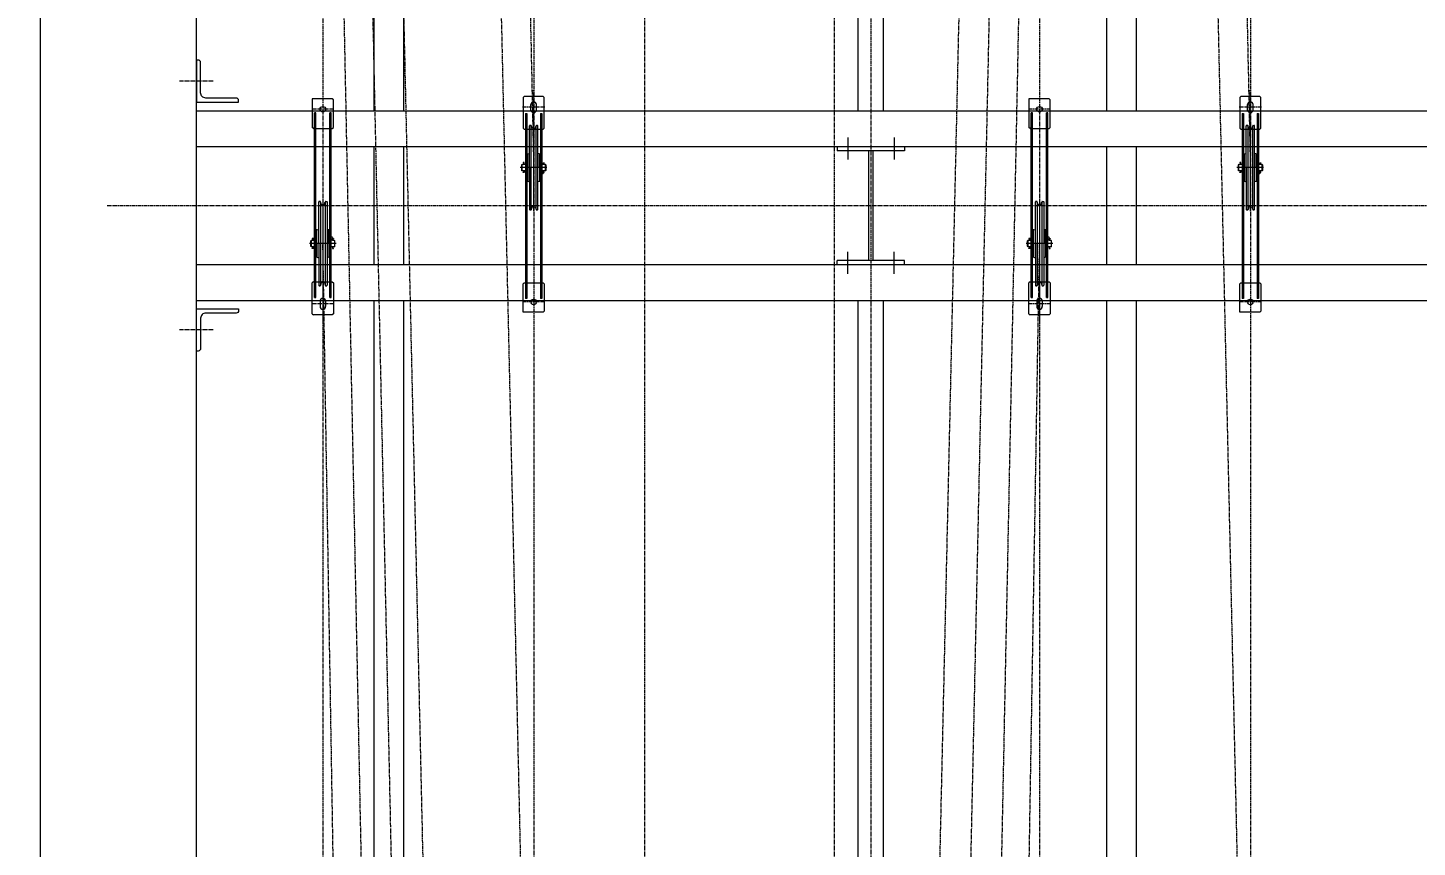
# Model space of a CAD drawing. Header units: millimetres. Extents: x 53635 to 142317, y 101101 to 147193.
# Drawn here: x 70416 to 73712, y 109200 to 111143 of the extents above; entities that cross this region are included whole.
import ezdxf

# ---------------------------------------------------------------- set-up
doc = ezdxf.new("R2010")
doc.units = ezdxf.units.MM
doc.header["$LTSCALE"] = 0.5
doc.header["$MEASUREMENT"] = 0
doc.linetypes.add('AXES2', pattern=[28.575, 19.05, -3.175, 3.175, -3.175])
doc.layers.get('0').update_dxf_attribs({"lineweight": 0})
for name, color, linetype, lineweight in [('-AXE', 1, 'AXES2', 0), ('-beton', 6, 'Continuous', 0), ('-fort', 7, 'Continuous', 0), ('AXE', 1, 'AXES2', 0), ('COT', 3, 'Continuous', 0), ('FORT', 7, 'Continuous', 0)]:
    doc.layers.add(name, color=color, linetype=linetype, lineweight=lineweight)
doc.styles.add('_TCW_TXTSTY_1', font='TIMES.TTF')
doc.styles.get("Standard").update_dxf_attribs({"font": 'TXT.SHX'})
doc.dimstyles.get("Standard").update_dxf_attribs({"dimscale": 10, "dimtxt": 1.5, "dimasz": 2, "dimexe": 1, "dimexo": 1, "dimgap": 1, "dimtad": 1, "dimrnd": 0.5, "dimdsep": 46, "dimtxsty": '_TCW_TXTSTY_1', "dimcen": 0.09, "dimclrd": 3, "dimclre": 3, "dimclrt": 3, "dimadec": 0, "dimazin": 0, "dimtfac": 1, "dimtdec": 3, "dimtmove": 0, "dimatfit": 0, "dimfxl": 1, "dimfrac": 2, "dimtolj": 1, "dimtzin": 0, "dimarcsym": 0})

# ---------------------------------------------------------------- blocks, each defined once
blk = doc.blocks.new('*D94')
at = {"layer": 'COT', "linetype": 'Continuous'}
for points in [[(69641.1, 122093), (69628.1, 121993), (69654.1, 121993)], [(69641.1, 105350.2), (69654.1, 105450.2), (69628.1, 105450.2)]]:
    blk.add_hatch(color=3, dxfattribs=at).paths.add_polyline_path(points)
at = {"linetype": 'ByBlock', "flags": 128}
for points in [[(69591.1, 114575.8), (69591.1, 114492.4), (69466.1, 114492.4), (69466.1, 114575.8)], [(69466.1, 114367.4), (69570.3, 114367.4), (69591.1, 114388.3), (69591.1, 114429.9), (69570.3, 114450.8), (69466.1, 114450.8)], [(69591.1, 114263.3), (69591.1, 114284.1), (69549.5, 114325.8), (69487, 114325.8), (69466.1, 114304.9), (69466.1, 114263.3), (69487, 114242.4), (69570.3, 114242.4), (69591.1, 114263.3)], [(69591.1, 114159.1), (69591.1, 114200.8)], [(69591.1, 114034.1), (69466.1, 114034.1), (69466.1, 114096.6), (69487, 114117.4), (69507.8, 114117.4), (69528.6, 114096.6), (69528.6, 114034.1)], [(69591.1, 113909.1), (69591.1, 113992.4), (69466.1, 113992.4), (69466.1, 113909.1), (69591.1, 113909.1)], [(69591.1, 113867.4), (69591.1, 113784.1), (69466.1, 113784.1), (69466.1, 113867.4)], [(69591.1, 113659.1), (69466.1, 113659.1)], [(69591.1, 113575.8), (69466.1, 113575.8)], [(69487, 113284.1), (69466.1, 113304.9), (69466.1, 113346.6), (69487, 113367.4), (69507.8, 113367.4), (69528.6, 113346.6), (69528.6, 113304.9), (69549.5, 113284.1), (69591.1, 113284.1), (69591.1, 113367.4)], [(69591.1, 113221.6), (69466.1, 113221.6), (69549.5, 113159.1), (69549.5, 113242.4)], [(69466.1, 113034.1), (69466.1, 113117.4), (69591.1, 113054.9)], [(69528.6, 112909.1), (69528.6, 112971.6), (69549.5, 112992.4), (69570.3, 112992.4), (69591.1, 112971.6), (69591.1, 112929.9), (69570.3, 112909.1), (69507.8, 112909.1), (69466.1, 112950.8), (69466.1, 112971.6)], [(69591.1, 112825.8), (69591.1, 112867.4)]]:
    blk.add_lwpolyline(points, dxfattribs=at)
at = {"linetype": 'ByBlock'}
for points in [[(69528.6, 114492.4), (69528.6, 114534.1)], [(69549.5, 114284.1), (69591.1, 114325.8)], [(69466.1, 114159.1), (69466.1, 114200.8)], [(69591.1, 114179.9), (69466.1, 114179.9)], [(69528.6, 114054.9), (69591.1, 114117.4)], [(69528.6, 113784.1), (69528.6, 113825.8)], [(69591.1, 113742.4), (69466.1, 113742.4)], [(69528.6, 113659.1), (69528.6, 113742.4)], [(69466.1, 113534.1), (69466.1, 113617.4)], [(69591.1, 112846.6), (69466.1, 112846.6), (69487, 112825.8)]]:
    blk.add_lwpolyline(points, dxfattribs=at)
at = {"layer": 'COT', "color": 3, "linetype": 'Continuous'}
for p, q in [((70570.9, 122093), (69591.1, 122093)), ((70570.9, 105350.2), (69591.1, 105350.2))]:
    blk.add_line(p, q, dxfattribs=at)
at = {"layer": 'COT', "color": 3, "linetype": 'Continuous', "flags": 128}
for points in [[(69641.1, 122093), (69628.1, 121993), (69654.1, 121993)], [(69641.1, 105350.2), (69654.1, 105450.2), (69628.1, 105450.2)]]:
    blk.add_lwpolyline(points, close=True, dxfattribs=at)
for points in [[(69641.1, 121993), (69641.1, 121993), (69641.1, 121993), (69641.1, 105450.2)], [(69641.1, 105450.2), (69641.1, 105450.2), (69641.1, 105450.2), (69641.1, 105450.2)]]:
    blk.add_lwpolyline(points, dxfattribs=at)
blk = doc.blocks.new('*D95')
at = {"layer": 'COT', "linetype": 'Continuous'}
for points in [[(69940.9, 113721.6), (69927.9, 113621.6), (69953.9, 113621.6)], [(69940.9, 105350.2), (69953.9, 105450.2), (69927.9, 105450.2)]]:
    blk.add_hatch(color=3, dxfattribs=at).paths.add_polyline_path(points)
at = {"linetype": 'ByBlock', "flags": 128}
for points in [[(69786.7, 109660.9), (69765.9, 109681.7), (69765.9, 109723.4), (69786.7, 109744.2), (69807.5, 109744.2), (69828.4, 109723.4), (69828.4, 109681.7), (69849.2, 109660.9), (69890.9, 109660.9), (69890.9, 109744.2)], [(69765.9, 109535.9), (69765.9, 109619.2), (69890.9, 109556.7)], [(69786.7, 109410.9), (69765.9, 109431.7), (69765.9, 109473.4), (69786.7, 109494.2), (69807.5, 109494.2), (69828.4, 109473.4), (69828.4, 109452.5)], [(69890.9, 109306.7), (69890.9, 109348.4), (69870, 109369.2), (69849.2, 109369.2), (69828.4, 109348.4), (69828.4, 109306.7), (69807.5, 109285.9), (69786.7, 109285.9), (69765.9, 109306.7), (69765.9, 109348.4), (69786.7, 109369.2), (69807.5, 109369.2), (69828.4, 109348.4)]]:
    blk.add_lwpolyline(points, dxfattribs=at)
at = {"linetype": 'ByBlock'}
for points in [[(69828.4, 109473.4), (69849.2, 109494.2), (69870, 109494.2), (69890.9, 109473.4), (69890.9, 109431.7), (69870, 109410.9)], [(69828.4, 109306.7), (69849.2, 109285.9), (69870, 109285.9), (69890.9, 109306.7)]]:
    blk.add_lwpolyline(points, dxfattribs=at)
at = {"layer": 'COT', "color": 3, "linetype": 'Continuous'}
for p, q in [((70359.5, 113721.6), (69890.9, 113721.6)), ((70520.9, 105350.2), (69890.9, 105350.2))]:
    blk.add_line(p, q, dxfattribs=at)
at = {"layer": 'COT', "color": 3, "linetype": 'Continuous', "flags": 128}
for points in [[(69940.9, 113721.6), (69927.9, 113621.6), (69953.9, 113621.6)], [(69940.9, 105350.2), (69953.9, 105450.2), (69927.9, 105450.2)]]:
    blk.add_lwpolyline(points, close=True, dxfattribs=at)
for points in [[(69940.9, 113621.6), (69940.9, 113621.6), (69940.9, 113621.6), (69940.9, 109535.9)], [(69940.9, 105450.2), (69940.9, 105450.2), (69940.9, 105450.2), (69940.9, 109535.9)]]:
    blk.add_lwpolyline(points, dxfattribs=at)

msp = doc.modelspace()

# ---------------------------------------------------------------- linework, layer by layer
at = {"layer": '-AXE'}
for p, q in [((72415.9, 121723.73), (72415.9, 105730.21)), ((70855.91, 111016.59), (70775.58, 111016.59)), ((70604.5, 110721.59), (77418.31, 110721.59)), ((70855.91, 110426.59), (70775.58, 110426.59))]:
    msp.add_line(p, q, dxfattribs=at)
at = {"layer": '-beton'}
for p, q in [((70445.89, 104896.59), (70445.89, 122516.59)), ((70815.89, 105296.59), (70815.89, 122146.59))]:
    msp.add_line(p, q, dxfattribs=at)
at = {"layer": '-fort'}
for p, q in [((72385.9, 110946.59), (72385.9, 113496.59)), ((72445.9, 110946.59), (72445.9, 113496.59)), ((70815.89, 110946.59), (77215.89, 110946.59)), ((72360.9, 110883.16), (72360.9, 110830.96)), ((72470.9, 110883.16), (72470.9, 110830.96)), ((70815.89, 110861.59), (77215.89, 110861.59)), ((72335.9, 110861.59), (72335.9, 110851.59)), ((72495.9, 110851.59), (72335.9, 110851.59)), ((72410.9, 110591.59), (72410.9, 110851.59)), ((72420.9, 110591.59), (72420.9, 110851.59)), ((72495.9, 110861.59), (72495.9, 110851.59)), ((72360.9, 110560.01), (72360.9, 110612.21)), ((72470.9, 110560.01), (72470.9, 110612.21)), ((70815.89, 110581.59), (77215.89, 110581.59)), ((72495.9, 110591.59), (72335.9, 110591.59)), ((72335.9, 110581.59), (72335.9, 110591.59)), ((72495.9, 110581.59), (72495.9, 110591.59)), ((70815.89, 110496.59), (77215.89, 110496.59)), ((72385.9, 107946.59), (72385.9, 110496.59)), ((72445.9, 107946.59), (72445.9, 110496.59))]:
    msp.add_line(p, q, dxfattribs=at)
for points in [[(70825.89, 111060.59, 0.4142136), (70819.89, 111066.59), (70815.89, 111066.59), (70815.89, 110966.59), (70915.89, 110966.59), (70915.89, 110970.59, 0.4142136), (70909.89, 110976.59), (70837.89, 110976.59, -0.4142136), (70825.89, 110988.59)], [(70825.89, 110382.59, -0.4142136), (70819.89, 110376.59), (70815.89, 110376.59), (70815.89, 110476.59), (70915.89, 110476.59), (70915.89, 110472.59, -0.4142136), (70909.89, 110466.59), (70837.89, 110466.59, 0.4142136), (70825.89, 110454.59)]]:
    msp.add_lwpolyline(points, format="xyb", close=True, dxfattribs=at)
at = {"layer": 'AXE'}
for p, q in [((71615.89, 121521.59), (71615.89, 106721.59)), ((73315.89, 121521.59), (73315.89, 106721.59)), ((71615.89, 107811.59), (71307.89, 121409.09)), ((71384.89, 121409.09), (71615.89, 110811.59)), ((73315.89, 107811.59), (73007.89, 121409.09)), ((73084.89, 121409.09), (73315.89, 110811.59)), ((71115.89, 120721.59), (71115.89, 105921.59)), ((72815.89, 120721.59), (72815.89, 105921.59)), ((71878.9, 119946.59), (71878.9, 107496.59)), ((72328.9, 119946.59), (72328.9, 107496.59)), ((71115.89, 119631.59), (71423.89, 106034.09)), ((72815.89, 119631.59), (72507.89, 106034.09)), ((71346.89, 106034.09), (71115.89, 116631.59)), ((72584.89, 106034.09), (72815.89, 116631.59)), ((71115.89, 113631.59), (71269.89, 106034.09)), ((72815.89, 113631.59), (72661.89, 106034.09)), ((71615.79, 110879.41), (71615.79, 110994.96)), ((73315.79, 110879.41), (73315.79, 110994.96)), ((71142.07, 110950.09), (71089.52, 110950.09)), ((71642.07, 110954.59), (71589.52, 110954.59)), ((72842.07, 110950.09), (72789.52, 110950.09)), ((73342.07, 110954.59), (73289.52, 110954.59)), ((71192.89, 106034.09), (71115.89, 110631.59)), ((72738.89, 106034.09), (72815.89, 110631.59)), ((71115.79, 110563.76), (71115.79, 110448.21)), ((72815.79, 110563.76), (72815.79, 110448.21)), ((71142.07, 110488.59), (71089.52, 110488.59)), ((71642.07, 110493.09), (71589.52, 110493.09)), ((72842.07, 110488.59), (72789.52, 110488.59)), ((73342.07, 110493.09), (73289.52, 110493.09))]:
    msp.add_line(p, q, dxfattribs=at)
at = {"layer": 'FORT'}
for p, q in [((71237.63, 110946.59), (71237.63, 113496.59)), ((71307.63, 110946.59), (71307.63, 113496.59)), ((72975.51, 110946.59), (72975.51, 113496.59)), ((73045.51, 110946.59), (73045.51, 113496.59)), ((71090.79, 110974.59), (71090.79, 110907.09)), ((71138.29, 110974.59), (71090.79, 110974.59)), ((71140.79, 110972.09), (71138.29, 110974.59)), ((71140.79, 110907.09), (71140.79, 110972.09)), ((71590.79, 110978.09), (71593.29, 110980.59)), ((71590.79, 110978.09), (71590.79, 110905.09)), ((71638.29, 110980.59), (71593.29, 110980.59)), ((71640.79, 110978.09), (71638.29, 110980.59)), ((71640.79, 110905.09), (71640.79, 110978.09)), ((72790.79, 110974.59), (72790.79, 110907.09)), ((72838.29, 110974.59), (72790.79, 110974.59)), ((72840.79, 110972.09), (72838.29, 110974.59)), ((72840.79, 110907.09), (72840.79, 110972.09)), ((73290.79, 110978.09), (73293.29, 110980.59)), ((73290.79, 110978.09), (73290.79, 110905.09)), ((73338.29, 110980.59), (73293.29, 110980.59)), ((73340.79, 110978.09), (73338.29, 110980.59)), ((73340.79, 110905.09), (73340.79, 110978.09)), ((71099.29, 110941.59), (71096.29, 110941.59)), ((71096.29, 110503.59), (71096.29, 110941.59)), ((71099.29, 110503.59), (71099.29, 110941.59)), ((71135.29, 110941.59), (71132.29, 110941.59)), ((71132.29, 110503.59), (71132.29, 110941.59)), ((71135.29, 110503.59), (71135.29, 110941.59)), ((71596.29, 110939.59), (71599.29, 110939.59)), ((71596.29, 110939.59), (71596.29, 110501.59)), ((71599.29, 110939.59), (71599.29, 110501.59)), ((71609.29, 110948.09), (71609.29, 110961.09)), ((71622.29, 110948.09), (71622.29, 110961.09)), ((71632.29, 110939.59), (71635.29, 110939.59)), ((71632.29, 110939.59), (71632.29, 110501.59)), ((71635.29, 110939.59), (71635.29, 110501.59)), ((72796.29, 110503.59), (72796.29, 110941.59)), ((72799.29, 110941.59), (72796.29, 110941.59)), ((72799.29, 110503.59), (72799.29, 110941.59)), ((72832.29, 110503.59), (72832.29, 110941.59)), ((72835.29, 110941.59), (72832.29, 110941.59)), ((72835.29, 110503.59), (72835.29, 110941.59)), ((73296.29, 110939.59), (73296.29, 110501.59)), ((73296.29, 110939.59), (73299.29, 110939.59)), ((73299.29, 110939.59), (73299.29, 110501.59)), ((73309.29, 110948.09), (73309.29, 110961.09)), ((73322.29, 110948.09), (73322.29, 110961.09)), ((73332.29, 110939.59), (73332.29, 110501.59)), ((73332.29, 110939.59), (73335.29, 110939.59)), ((73335.29, 110939.59), (73335.29, 110501.59)), ((71093.29, 110904.59), (71090.79, 110907.09)), ((71093.29, 110904.59), (71096.29, 110904.59)), ((71099.29, 110904.59), (71132.29, 110904.59)), ((71135.29, 110904.59), (71138.29, 110904.59)), ((71138.29, 110904.59), (71140.79, 110907.09)), ((71593.29, 110902.59), (71590.79, 110905.09)), ((71605.89, 110811.59), (71605.89, 110910.59)), ((71606.89, 110911.59), (71609.38, 110911.59)), ((71612.03, 110904.55), (71610.34, 110910.84)), ((71610.34, 110714.09), (71610.34, 110910.84)), ((71619.76, 110904.55), (71621.44, 110910.84)), ((71621.44, 110714.09), (71621.44, 110910.84)), ((71622.41, 110911.59), (71624.89, 110911.59)), ((71625.89, 110712.59), (71625.89, 110910.59)), ((71638.29, 110902.59), (71640.79, 110905.09)), ((72793.29, 110904.59), (72790.79, 110907.09)), ((72793.29, 110904.59), (72796.29, 110904.59)), ((72799.29, 110904.59), (72832.29, 110904.59)), ((72835.29, 110904.59), (72838.29, 110904.59)), ((72838.29, 110904.59), (72840.79, 110907.09)), ((73293.29, 110902.59), (73290.79, 110905.09)), ((73305.89, 110811.59), (73305.89, 110910.59)), ((73306.89, 110911.59), (73309.38, 110911.59)), ((73310.34, 110714.09), (73310.34, 110910.84)), ((73312.03, 110904.55), (73310.34, 110910.84)), ((73319.76, 110904.55), (73321.44, 110910.84)), ((73321.44, 110714.09), (73321.44, 110910.84)), ((73322.41, 110911.59), (73324.89, 110911.59)), ((73325.89, 110712.59), (73325.89, 110910.59)), ((73338.29, 110902.59), (73340.79, 110905.09)), ((71593.29, 110902.59), (71596.29, 110902.59)), ((71599.29, 110902.59), (71632.29, 110902.59)), ((71635.29, 110902.59), (71638.29, 110902.59)), ((73293.29, 110902.59), (73296.29, 110902.59)), ((73299.29, 110902.59), (73332.29, 110902.59)), ((73335.29, 110902.59), (73338.29, 110902.59)), ((71237.63, 110581.59), (71237.63, 110861.59)), ((71307.63, 110581.59), (71307.63, 110861.59)), ((71601.89, 110844.09), (71605.89, 110845.16)), ((71601.89, 110811.59), (71601.89, 110844.09)), ((71629.89, 110844.09), (71625.89, 110845.16)), ((71629.89, 110811.59), (71629.89, 110844.09)), ((72975.51, 110581.59), (72975.51, 110861.59)), ((73045.51, 110581.59), (73045.51, 110861.59)), ((73301.89, 110844.09), (73305.89, 110845.16)), ((73301.89, 110811.59), (73301.89, 110844.09)), ((73329.89, 110844.09), (73325.89, 110845.16)), ((73329.89, 110811.59), (73329.89, 110844.09)), ((71588.24, 110819.09), (71587.39, 110818.21)), ((71587.39, 110818.21), (71587.39, 110804.96)), ((71588.24, 110804.09), (71588.24, 110819.09)), ((71593.39, 110819.09), (71588.24, 110819.09)), ((71590.68, 110823.41), (71590.68, 110822.6)), ((71593.36, 110823.41), (71590.68, 110823.41)), ((71590.68, 110822.6), (71592.6, 110822.6)), ((71592.6, 110821.36), (71590.68, 110819.94)), ((71590.68, 110819.94), (71591.18, 110819.1)), ((71591.23, 110819.18), (71593.36, 110820.68)), ((71592.6, 110822.6), (71592.6, 110821.36)), ((71593.36, 110820.68), (71593.36, 110823.41)), ((71599.39, 110819.19), (71593.39, 110819.19)), ((71601.99, 110823.09), (71599.49, 110823.09)), ((71601.89, 110811.59), (71601.89, 110779.09)), ((71605.89, 110811.59), (71605.89, 110712.59)), ((71629.79, 110823.09), (71632.29, 110823.09)), ((71629.89, 110811.59), (71629.89, 110779.09)), ((71638.39, 110819.19), (71632.39, 110819.19)), ((71643.55, 110819.09), (71638.39, 110819.09)), ((71638.43, 110820.57), (71638.43, 110823.31)), ((71638.43, 110823.31), (71641.11, 110823.31)), ((71640.56, 110819.08), (71638.43, 110820.57)), ((71639.19, 110822.49), (71639.19, 110821.26)), ((71641.11, 110822.49), (71639.19, 110822.49)), ((71639.19, 110821.26), (71641.11, 110819.84)), ((71641.11, 110819.84), (71640.61, 110819)), ((71641.11, 110823.31), (71641.11, 110822.49)), ((71643.55, 110804.09), (71643.55, 110819.09)), ((71643.55, 110804.09), (71643.55, 110819.09)), ((71643.55, 110819.09), (71644.39, 110818.21)), ((71644.39, 110818.21), (71644.39, 110804.96)), ((73288.24, 110819.09), (73287.39, 110818.21)), ((73287.39, 110818.21), (73287.39, 110804.96)), ((73288.24, 110804.09), (73288.24, 110819.09)), ((73293.39, 110819.09), (73288.24, 110819.09)), ((73290.68, 110823.41), (73290.68, 110822.6)), ((73293.36, 110823.41), (73290.68, 110823.41)), ((73290.68, 110822.6), (73292.6, 110822.6)), ((73292.6, 110821.36), (73290.68, 110819.94)), ((73290.68, 110819.94), (73291.18, 110819.1)), ((73291.23, 110819.18), (73293.36, 110820.68)), ((73292.6, 110822.6), (73292.6, 110821.36)), ((73293.36, 110820.68), (73293.36, 110823.41)), ((73299.39, 110819.19), (73293.39, 110819.19)), ((73301.99, 110823.09), (73299.49, 110823.09)), ((73301.89, 110811.59), (73301.89, 110779.09)), ((73305.89, 110811.59), (73305.89, 110712.59)), ((73329.79, 110823.09), (73332.29, 110823.09)), ((73329.89, 110811.59), (73329.89, 110779.09)), ((73338.39, 110819.19), (73332.39, 110819.19)), ((73343.55, 110819.09), (73338.39, 110819.09)), ((73338.43, 110820.57), (73338.43, 110823.31)), ((73338.43, 110823.31), (73341.11, 110823.31)), ((73340.56, 110819.08), (73338.43, 110820.57)), ((73339.19, 110822.49), (73339.19, 110821.26)), ((73341.11, 110822.49), (73339.19, 110822.49)), ((73339.19, 110821.26), (73341.11, 110819.84)), ((73341.11, 110819.84), (73340.61, 110819)), ((73341.11, 110823.31), (73341.11, 110822.49)), ((73343.55, 110804.09), (73343.55, 110819.09)), ((73343.55, 110804.09), (73343.55, 110819.09)), ((73343.55, 110819.09), (73344.39, 110818.21)), ((73344.39, 110818.21), (73344.39, 110804.96)), ((71588.24, 110804.09), (71587.39, 110804.96)), ((71593.39, 110804.09), (71588.24, 110804.09)), ((71590.68, 110803.23), (71591.18, 110804.07)), ((71592.6, 110801.81), (71590.68, 110803.23)), ((71590.68, 110800.57), (71592.6, 110800.57)), ((71590.68, 110799.76), (71590.68, 110800.57)), ((71593.36, 110799.76), (71590.68, 110799.76)), ((71591.23, 110803.99), (71593.36, 110802.49)), ((71592.6, 110800.57), (71592.6, 110801.81)), ((71593.36, 110802.49), (71593.36, 110799.76)), ((71599.39, 110803.99), (71593.39, 110803.99)), ((71601.99, 110800.09), (71599.49, 110800.09)), ((71601.89, 110779.09), (71605.89, 110778.01)), ((71605.89, 110778.01), (71605.89, 110739.84)), ((71629.89, 110779.09), (71625.89, 110778.01)), ((71629.79, 110800.09), (71632.29, 110800.09)), ((71638.39, 110803.99), (71632.39, 110803.99)), ((71638.39, 110796.59), (71635.39, 110796.59)), ((71643.55, 110804.09), (71638.39, 110804.09)), ((71638.39, 110797.08), (71638.39, 110803.98)), ((71640.56, 110803.88), (71638.43, 110802.38)), ((71638.43, 110802.38), (71638.43, 110799.65)), ((71638.43, 110799.65), (71641.11, 110799.65)), ((71639.19, 110801.7), (71641.11, 110803.12)), ((71639.19, 110800.46), (71639.19, 110801.7)), ((71641.11, 110800.46), (71639.19, 110800.46)), ((71641.11, 110803.12), (71640.61, 110803.96)), ((71641.11, 110799.65), (71641.11, 110800.46)), ((71643.55, 110804.09), (71644.39, 110804.96)), ((73288.24, 110804.09), (73287.39, 110804.96)), ((73293.39, 110804.09), (73288.24, 110804.09)), ((73290.68, 110803.23), (73291.18, 110804.07)), ((73292.6, 110801.81), (73290.68, 110803.23)), ((73290.68, 110800.57), (73292.6, 110800.57)), ((73290.68, 110799.76), (73290.68, 110800.57)), ((73293.36, 110799.76), (73290.68, 110799.76)), ((73291.23, 110803.99), (73293.36, 110802.49)), ((73292.6, 110800.57), (73292.6, 110801.81)), ((73293.36, 110802.49), (73293.36, 110799.76)), ((73299.39, 110803.99), (73293.39, 110803.99)), ((73301.99, 110800.09), (73299.49, 110800.09)), ((73301.89, 110779.09), (73305.89, 110778.01)), ((73305.89, 110778.01), (73305.89, 110739.84)), ((73329.89, 110779.09), (73325.89, 110778.01)), ((73329.79, 110800.09), (73332.29, 110800.09)), ((73338.39, 110803.99), (73332.39, 110803.99)), ((73338.39, 110796.59), (73335.39, 110796.59)), ((73343.55, 110804.09), (73338.39, 110804.09)), ((73338.39, 110797.08), (73338.39, 110803.98)), ((73340.56, 110803.88), (73338.43, 110802.38)), ((73338.43, 110802.38), (73338.43, 110799.65)), ((73338.43, 110799.65), (73341.11, 110799.65)), ((73339.19, 110801.7), (73341.11, 110803.12)), ((73339.19, 110800.46), (73339.19, 110801.7)), ((73341.11, 110800.46), (73339.19, 110800.46)), ((73341.11, 110803.12), (73340.61, 110803.96)), ((73341.11, 110799.65), (73341.11, 110800.46)), ((73343.55, 110804.09), (73344.39, 110804.96)), ((71105.89, 110631.59), (71105.89, 110730.59)), ((71106.89, 110731.59), (71109.38, 110731.59)), ((71112.03, 110724.55), (71110.34, 110730.84)), ((71110.34, 110729.09), (71110.34, 110532.33)), ((71119.76, 110724.55), (71121.44, 110730.84)), ((71121.44, 110729.09), (71121.44, 110532.33)), ((71122.41, 110731.59), (71124.89, 110731.59)), ((71125.89, 110730.59), (71125.89, 110532.59)), ((71606.89, 110711.59), (71609.38, 110711.59)), ((71612.03, 110718.62), (71610.34, 110712.33)), ((71619.76, 110718.62), (71621.44, 110712.33)), ((71622.41, 110711.59), (71624.89, 110711.59)), ((72805.89, 110631.59), (72805.89, 110730.59)), ((72806.89, 110731.59), (72809.38, 110731.59)), ((72812.03, 110724.55), (72810.34, 110730.84)), ((72810.34, 110729.09), (72810.34, 110532.33)), ((72819.76, 110724.55), (72821.44, 110730.84)), ((72821.44, 110729.09), (72821.44, 110532.33)), ((72822.41, 110731.59), (72824.89, 110731.59)), ((72825.89, 110730.59), (72825.89, 110532.59)), ((73306.89, 110711.59), (73309.38, 110711.59)), ((73312.03, 110718.62), (73310.34, 110712.33)), ((73319.76, 110718.62), (73321.44, 110712.33)), ((73322.41, 110711.59), (73324.89, 110711.59)), ((71105.89, 110665.16), (71105.89, 110703.33)), ((72805.89, 110665.16), (72805.89, 110703.33)), ((71090.68, 110643.41), (71090.68, 110642.6)), ((71093.36, 110643.41), (71090.68, 110643.41)), ((71090.68, 110642.6), (71092.6, 110642.6)), ((71092.6, 110641.36), (71090.68, 110639.94)), ((71091.23, 110639.18), (71093.36, 110640.68)), ((71092.6, 110642.6), (71092.6, 110641.36)), ((71093.36, 110640.68), (71093.36, 110643.41)), ((71101.99, 110643.09), (71099.49, 110643.09)), ((71101.89, 110664.09), (71105.89, 110665.16)), ((71101.89, 110631.59), (71101.89, 110664.09)), ((71129.89, 110664.09), (71125.89, 110665.16)), ((71129.79, 110643.09), (71132.29, 110643.09)), ((71129.89, 110631.59), (71129.89, 110664.09)), ((71138.39, 110646.59), (71135.39, 110646.59)), ((71138.39, 110646.09), (71138.39, 110639.19)), ((71138.43, 110643.52), (71141.11, 110643.52)), ((71138.43, 110640.79), (71138.43, 110643.52)), ((71140.56, 110639.29), (71138.43, 110640.79)), ((71141.11, 110642.71), (71139.19, 110642.71)), ((71139.19, 110642.71), (71139.19, 110641.47)), ((71139.19, 110641.47), (71141.11, 110640.05)), ((71141.11, 110643.52), (71141.11, 110642.71)), ((72793.36, 110643.41), (72790.68, 110643.41)), ((72790.68, 110643.41), (72790.68, 110642.6)), ((72790.68, 110642.6), (72792.6, 110642.6)), ((72792.6, 110641.36), (72790.68, 110639.94)), ((72791.23, 110639.18), (72793.36, 110640.68)), ((72792.6, 110642.6), (72792.6, 110641.36)), ((72793.36, 110640.68), (72793.36, 110643.41)), ((72801.99, 110643.09), (72799.49, 110643.09)), ((72801.89, 110664.09), (72805.89, 110665.16)), ((72801.89, 110631.59), (72801.89, 110664.09)), ((72829.89, 110664.09), (72825.89, 110665.16)), ((72829.79, 110643.09), (72832.29, 110643.09)), ((72829.89, 110631.59), (72829.89, 110664.09)), ((72838.39, 110646.59), (72835.39, 110646.59)), ((72838.39, 110646.09), (72838.39, 110639.19)), ((72838.43, 110640.79), (72838.43, 110643.52)), ((72838.43, 110643.52), (72841.11, 110643.52)), ((72840.56, 110639.29), (72838.43, 110640.79)), ((72839.19, 110642.71), (72839.19, 110641.47)), ((72841.11, 110642.71), (72839.19, 110642.71)), ((72839.19, 110641.47), (72841.11, 110640.05)), ((72841.11, 110643.52), (72841.11, 110642.71)), ((71088.24, 110639.09), (71087.39, 110638.21)), ((71087.39, 110624.96), (71087.39, 110638.21)), ((71088.24, 110624.09), (71087.39, 110624.96)), ((71093.39, 110639.09), (71088.24, 110639.09)), ((71088.24, 110639.09), (71088.24, 110624.09)), ((71093.39, 110624.09), (71088.24, 110624.09)), ((71090.68, 110639.94), (71091.18, 110639.1)), ((71090.68, 110623.23), (71091.18, 110624.07)), ((71092.6, 110621.81), (71090.68, 110623.23)), ((71090.68, 110620.57), (71092.6, 110620.57)), ((71090.68, 110619.76), (71090.68, 110620.57)), ((71093.36, 110619.76), (71090.68, 110619.76)), ((71091.23, 110623.99), (71093.36, 110622.49)), ((71092.6, 110620.57), (71092.6, 110621.81)), ((71093.36, 110622.49), (71093.36, 110619.76)), ((71099.39, 110639.19), (71093.39, 110639.19)), ((71099.39, 110623.99), (71093.39, 110623.99)), ((71101.99, 110620.09), (71099.49, 110620.09)), ((71101.89, 110631.59), (71101.89, 110599.09)), ((71105.89, 110631.59), (71105.89, 110532.59)), ((71129.79, 110620.09), (71132.29, 110620.09)), ((71129.89, 110631.59), (71129.89, 110599.09)), ((71138.39, 110639.19), (71132.39, 110639.19)), ((71138.39, 110623.99), (71132.39, 110623.99)), ((71143.55, 110639.09), (71138.39, 110639.09)), ((71143.55, 110624.09), (71138.39, 110624.09)), ((71140.56, 110624.09), (71138.43, 110622.6)), ((71138.43, 110622.6), (71138.43, 110619.86)), ((71138.43, 110619.86), (71141.11, 110619.86)), ((71139.19, 110621.91), (71141.11, 110623.33)), ((71139.19, 110620.68), (71139.19, 110621.91)), ((71141.11, 110620.68), (71139.19, 110620.68)), ((71141.11, 110640.05), (71140.61, 110639.21)), ((71141.11, 110623.33), (71140.61, 110624.17)), ((71141.11, 110619.86), (71141.11, 110620.68)), ((71143.55, 110639.09), (71144.39, 110638.21)), ((71143.55, 110639.09), (71143.55, 110624.09)), ((71143.55, 110639.09), (71143.55, 110624.09)), ((71143.55, 110624.09), (71144.39, 110624.96)), ((71144.39, 110624.96), (71144.39, 110638.21)), ((72788.24, 110639.09), (72787.39, 110638.21)), ((72787.39, 110624.96), (72787.39, 110638.21)), ((72788.24, 110624.09), (72787.39, 110624.96)), ((72793.39, 110639.09), (72788.24, 110639.09)), ((72788.24, 110639.09), (72788.24, 110624.09)), ((72793.39, 110624.09), (72788.24, 110624.09)), ((72790.68, 110639.94), (72791.18, 110639.1)), ((72790.68, 110623.23), (72791.18, 110624.07)), ((72792.6, 110621.81), (72790.68, 110623.23)), ((72790.68, 110620.57), (72792.6, 110620.57)), ((72790.68, 110619.76), (72790.68, 110620.57)), ((72793.36, 110619.76), (72790.68, 110619.76)), ((72791.23, 110623.99), (72793.36, 110622.49)), ((72792.6, 110620.57), (72792.6, 110621.81)), ((72793.36, 110622.49), (72793.36, 110619.76)), ((72799.39, 110639.19), (72793.39, 110639.19)), ((72799.39, 110623.99), (72793.39, 110623.99)), ((72801.99, 110620.09), (72799.49, 110620.09)), ((72801.89, 110631.59), (72801.89, 110599.09)), ((72805.89, 110631.59), (72805.89, 110532.59)), ((72829.79, 110620.09), (72832.29, 110620.09)), ((72829.89, 110631.59), (72829.89, 110599.09)), ((72838.39, 110639.19), (72832.39, 110639.19)), ((72838.39, 110623.99), (72832.39, 110623.99)), ((72843.55, 110639.09), (72838.39, 110639.09)), ((72843.55, 110624.09), (72838.39, 110624.09)), ((72840.56, 110624.09), (72838.43, 110622.6)), ((72838.43, 110622.6), (72838.43, 110619.86)), ((72838.43, 110619.86), (72841.11, 110619.86)), ((72839.19, 110621.91), (72841.11, 110623.33)), ((72839.19, 110620.68), (72839.19, 110621.91)), ((72841.11, 110620.68), (72839.19, 110620.68)), ((72841.11, 110640.05), (72840.61, 110639.21)), ((72841.11, 110623.33), (72840.61, 110624.17)), ((72841.11, 110619.86), (72841.11, 110620.68)), ((72843.55, 110639.09), (72843.55, 110624.09)), ((72843.55, 110639.09), (72843.55, 110624.09)), ((72843.55, 110639.09), (72844.39, 110638.21)), ((72843.55, 110624.09), (72844.39, 110624.96)), ((72844.39, 110624.96), (72844.39, 110638.21)), ((71101.89, 110599.09), (71105.89, 110598.01)), ((71129.89, 110599.09), (71125.89, 110598.01)), ((72801.89, 110599.09), (72805.89, 110598.01)), ((72829.89, 110599.09), (72825.89, 110598.01)), ((71093.29, 110540.59), (71090.79, 110538.09)), ((71090.79, 110465.09), (71090.79, 110538.09)), ((71093.29, 110540.59), (71096.29, 110540.59)), ((71099.29, 110540.59), (71132.29, 110540.59)), ((71106.89, 110531.59), (71109.38, 110531.59)), ((71112.03, 110538.62), (71110.34, 110532.33)), ((71119.76, 110538.62), (71121.44, 110532.33)), ((71122.41, 110531.59), (71124.89, 110531.59)), ((71135.29, 110540.59), (71138.29, 110540.59)), ((71138.29, 110540.59), (71140.79, 110538.09)), ((71140.79, 110538.09), (71140.79, 110465.09)), ((71593.29, 110538.59), (71590.79, 110536.09)), ((71590.79, 110468.59), (71590.79, 110536.09)), ((71593.29, 110538.59), (71596.29, 110538.59)), ((71599.29, 110538.59), (71632.29, 110538.59)), ((71635.29, 110538.59), (71638.29, 110538.59)), ((71638.29, 110538.59), (71640.79, 110536.09)), ((71640.79, 110536.09), (71640.79, 110471.09)), ((72793.29, 110540.59), (72790.79, 110538.09)), ((72790.79, 110465.09), (72790.79, 110538.09)), ((72793.29, 110540.59), (72796.29, 110540.59)), ((72799.29, 110540.59), (72832.29, 110540.59)), ((72806.89, 110531.59), (72809.38, 110531.59)), ((72812.03, 110538.62), (72810.34, 110532.33)), ((72819.76, 110538.62), (72821.44, 110532.33)), ((72822.41, 110531.59), (72824.89, 110531.59)), ((72835.29, 110540.59), (72838.29, 110540.59)), ((72838.29, 110540.59), (72840.79, 110538.09)), ((72840.79, 110538.09), (72840.79, 110465.09)), ((73293.29, 110538.59), (73290.79, 110536.09)), ((73290.79, 110468.59), (73290.79, 110536.09)), ((73293.29, 110538.59), (73296.29, 110538.59)), ((73299.29, 110538.59), (73332.29, 110538.59)), ((73335.29, 110538.59), (73338.29, 110538.59)), ((73338.29, 110538.59), (73340.79, 110536.09)), ((73340.79, 110536.09), (73340.79, 110471.09)), ((71096.29, 110503.59), (71099.29, 110503.59)), ((71109.29, 110495.09), (71109.29, 110482.09)), ((71122.29, 110495.09), (71122.29, 110482.09)), ((71132.29, 110503.59), (71135.29, 110503.59)), ((71237.63, 107946.59), (71237.63, 110496.59)), ((71307.63, 107946.59), (71307.63, 110496.59)), ((71599.29, 110501.59), (71596.29, 110501.59)), ((71635.29, 110501.59), (71632.29, 110501.59)), ((72796.29, 110503.59), (72799.29, 110503.59)), ((72809.29, 110495.09), (72809.29, 110482.09)), ((72822.29, 110495.09), (72822.29, 110482.09)), ((72832.29, 110503.59), (72835.29, 110503.59)), ((72975.51, 107946.59), (72975.51, 110496.59)), ((73045.51, 107946.59), (73045.51, 110496.59)), ((73299.29, 110501.59), (73296.29, 110501.59)), ((73335.29, 110501.59), (73332.29, 110501.59)), ((71090.79, 110465.09), (71093.29, 110462.59)), ((71138.29, 110462.59), (71093.29, 110462.59)), ((71140.79, 110465.09), (71138.29, 110462.59)), ((71638.29, 110468.59), (71590.79, 110468.59)), ((71640.79, 110471.09), (71638.29, 110468.59)), ((72790.79, 110465.09), (72793.29, 110462.59)), ((72838.29, 110462.59), (72793.29, 110462.59)), ((72840.79, 110465.09), (72838.29, 110462.59)), ((73338.29, 110468.59), (73290.79, 110468.59)), ((73340.79, 110471.09), (73338.29, 110468.59))]:
    msp.add_line(p, q, dxfattribs=at)
at = {"layer": 'FORT', "color": 1}
for p, q in [((71615.89, 110708.09), (71615.89, 110910.38)), ((73315.89, 110708.09), (73315.89, 110910.38)), ((71647.04, 110811.59), (71584.09, 110811.59)), ((73347.04, 110811.59), (73284.09, 110811.59)), ((71115.89, 110735.09), (71115.89, 110532.79)), ((72815.89, 110735.09), (72815.89, 110532.79)), ((71147.04, 110631.59), (71084.09, 110631.59)), ((72847.04, 110631.59), (72784.09, 110631.59))]:
    msp.add_line(p, q, dxfattribs=at)
at = {"layer": 'FORT'}
for centre in [(71115.79, 110950.09), (72815.79, 110950.09), (71615.79, 110493.09), (73315.79, 110493.09)]:
    msp.add_circle(centre, 6.5, dxfattribs=at)
for centre, radius, start, end in [((71615.79, 110961.09), 6.5, 0, 180), ((71615.79, 110948.09), 6.5, 180, 360), ((73315.79, 110961.09), 6.5, 0, 180), ((73315.79, 110948.09), 6.5, 180, 360), ((71606.89, 110910.59), 1, 90, 180), ((71609.38, 110910.59), 1, 15, 90), ((71615.89, 110905.59), 4, -165, -15), ((71622.41, 110910.59), 1, 90, 165), ((71624.89, 110910.59), 1, 0, 90), ((73306.89, 110910.59), 1, 90, 180), ((73309.38, 110910.59), 1, 15, 90), ((73315.89, 110905.59), 4, -165, -15), ((73322.41, 110910.59), 1, 90, 165), ((73324.89, 110910.59), 1, 0, 90), ((71106.89, 110730.59), 1, 90, 180), ((71109.38, 110730.59), 1, 15, 90), ((71115.89, 110725.59), 4, -165, -15), ((71122.41, 110730.59), 1, 90, 165), ((71124.89, 110730.59), 1, 0, 90), ((71606.89, 110712.59), 1, 180, 270), ((71609.38, 110712.59), 1, -90, -15), ((71615.89, 110717.59), 4, 15, 165), ((71622.41, 110712.59), 1, -165, -90), ((71624.89, 110712.59), 1, -90, 0), ((72806.89, 110730.59), 1, 90, 180), ((72809.38, 110730.59), 1, 15, 90), ((72815.89, 110725.59), 4, -165, -15), ((72822.41, 110730.59), 1, 90, 165), ((72824.89, 110730.59), 1, 0, 90), ((73306.89, 110712.59), 1, 180, 270), ((73309.38, 110712.59), 1, -90, -15), ((73315.89, 110717.59), 4, 15, 165), ((73322.41, 110712.59), 1, -165, -90), ((73324.89, 110712.59), 1, -90, 0), ((71106.89, 110532.59), 1, 180, 270), ((71109.38, 110532.59), 1, -90, -15), ((71115.89, 110537.59), 4, 15, 165), ((71122.41, 110532.59), 1, -165, -90), ((71124.89, 110532.59), 1, -90, 0), ((72806.89, 110532.59), 1, 180, 270), ((72809.38, 110532.59), 1, -90, -15), ((72815.89, 110537.59), 4, 15, 165), ((72822.41, 110532.59), 1, -165, -90), ((72824.89, 110532.59), 1, -90, 0), ((71115.79, 110495.09), 6.5, 0, 180), ((71115.79, 110482.09), 6.5, 180, 360), ((72815.79, 110495.09), 6.5, 0, 180), ((72815.79, 110482.09), 6.5, 180, 360)]:
    msp.add_arc(centre, radius, start, end, dxfattribs=at)
at = {"layer": 'FORT', "linetype": 'Continuous'}
for p in [(71608.23, 110911.59), (73308.23, 110911.59), (71601.89, 110779.09), (71601.89, 110779.09), (71629.89, 110779.09), (73301.89, 110779.09), (73301.89, 110779.09), (73329.89, 110779.09), (71108.23, 110731.59), (71608.23, 110711.59), (72808.23, 110731.59), (73308.23, 110711.59), (71101.89, 110664.09), (71101.89, 110664.09), (71129.89, 110664.09), (72801.89, 110664.09), (72801.89, 110664.09), (72829.89, 110664.09), (71108.23, 110531.59), (72808.23, 110531.59)]:
    msp.add_point(p, dxfattribs=at)

# ---------------------------------------------------------------- dimensions: what is measured, and where the dimension line sits
at = {"layer": 'COT', "linetype": 'Continuous'}
dim = msp.add_linear_dim(base=(69641.14, 105350.15), p1=(70620.88, 122093.02), p2=(70620.88, 105350.15), angle=90, text='16742 THEORIQUE', dimstyle='Standard', override={"dimscale": 50, "dimtxt": 2.5, "dimdec": 0, "dimtxsty": 'Standard', "dimtdec": 0}, dxfattribs=at)
dim.commit()
dim.dimension.update_dxf_attribs({"geometry": '*D94', "text_midpoint": (69641.14, 113721.59), "dimtype": 160})
dim = msp.add_linear_dim(base=(69940.88, 105350.15), p1=(70409.48, 113721.59), p2=(70570.88, 105350.15), angle=90, dimstyle='Standard', override={"dimscale": 50, "dimtxt": 2.5, "dimdec": 0, "dimtxsty": 'Standard', "dimtdec": 0}, dxfattribs=at)
dim.commit()
dim.dimension.update_dxf_attribs({"geometry": '*D95', "text_midpoint": (69828.38, 109535.87)})

doc.saveas('drawing.dxf')
